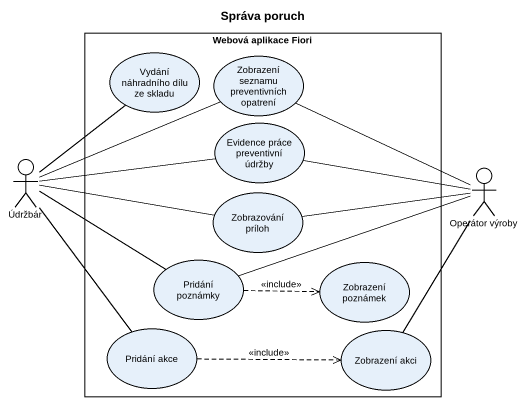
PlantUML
@startuml
title Správa poruch
rectangle "Webová aplikace Fiori" as Webová_aplikace_Fiori {
  usecase "Vydání náhradního dílu ze skladu" as Vydání_náhradního_dílu_ze
  usecase "Zobrazení seznamu preventivních opatrení" as Zobrazení_seznamu
  usecase "Evidence práce preventivní údržby" as Evidence_práce_preventivní
  usecase "Zobrazování príloh" as Zobrazování_príloh
  usecase "Pridání poznámky" as Pridání_poznámky
  usecase "Zobrazení poznámek" as Zobrazení_poznámek
  usecase "Pridání akce" as Pridání_akce
  usecase "Zobrazení akci" as Zobrazení_akci
}
actor Údržbár
actor "Operátor výroby" as Operátor_výroby
Zobrazení_seznamu -right- Operátor_výroby
Evidence_práce_preventivní -right- Operátor_výroby
Údržbár -up- Vydání_náhradního_dílu_ze
Údržbár -right- Zobrazení_seznamu
Údržbár -right- Evidence_práce_preventivní
Údržbár -right- Zobrazování_príloh
Údržbár -right- Pridání_poznámky
Údržbár -- Pridání_akce
Zobrazování_príloh -right- Operátor_výroby
Pridání_poznámky -right- Operátor_výroby
Pridání_poznámky .right.> Zobrazení_poznámek : <<include>>
Pridání_akce .right.> Zobrazení_akci : <<include>>
Zobrazení_akci -up- Operátor_výroby
@enduml
